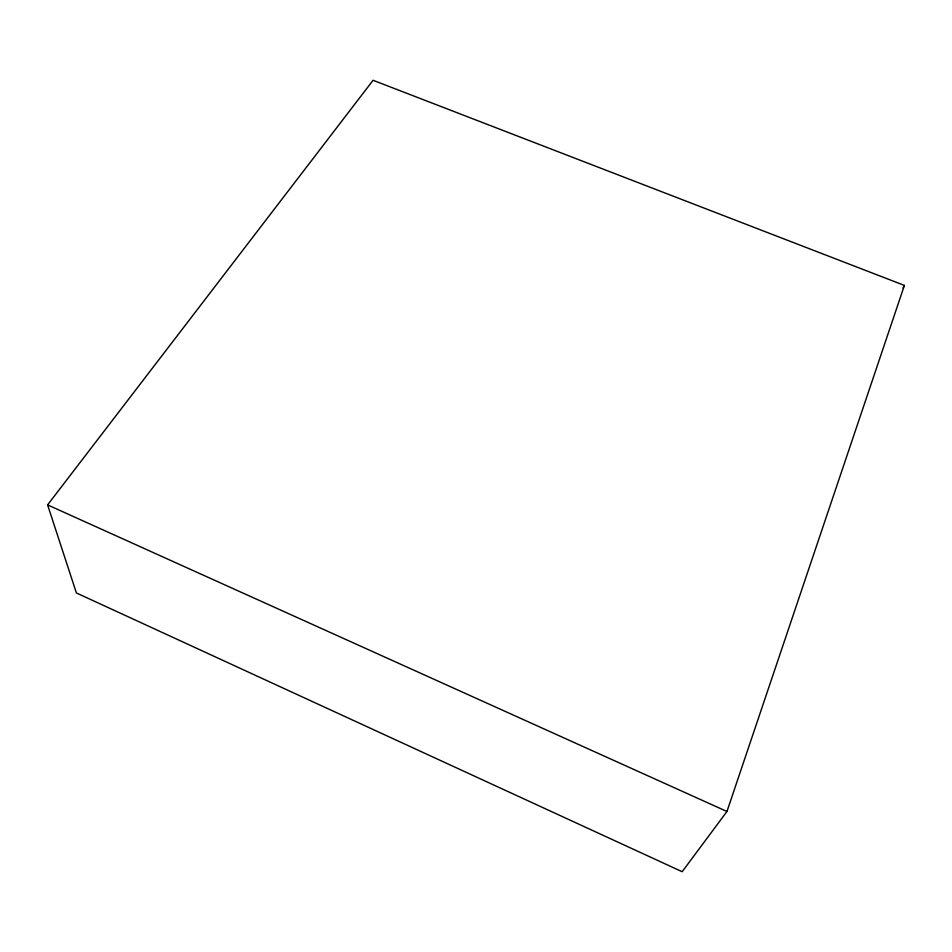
<?xml version="1.0" encoding="UTF-8"?>
<svg xmlns="http://www.w3.org/2000/svg" width="952" height="952" viewBox="0 0 952 952"><rect width="100%" height="100%" fill="white"/><g stroke="black" fill="none" stroke-linecap="round" stroke-linejoin="round"><path stroke-width="1.43" d="M726.959 811.485L904.4 285.41L373.077 80.289L47.6 504.893L76.41 592.965L682.168 871.711L726.959 811.485L47.6 504.893M902.996 287.992L904.4 285.41"/></g></svg>
